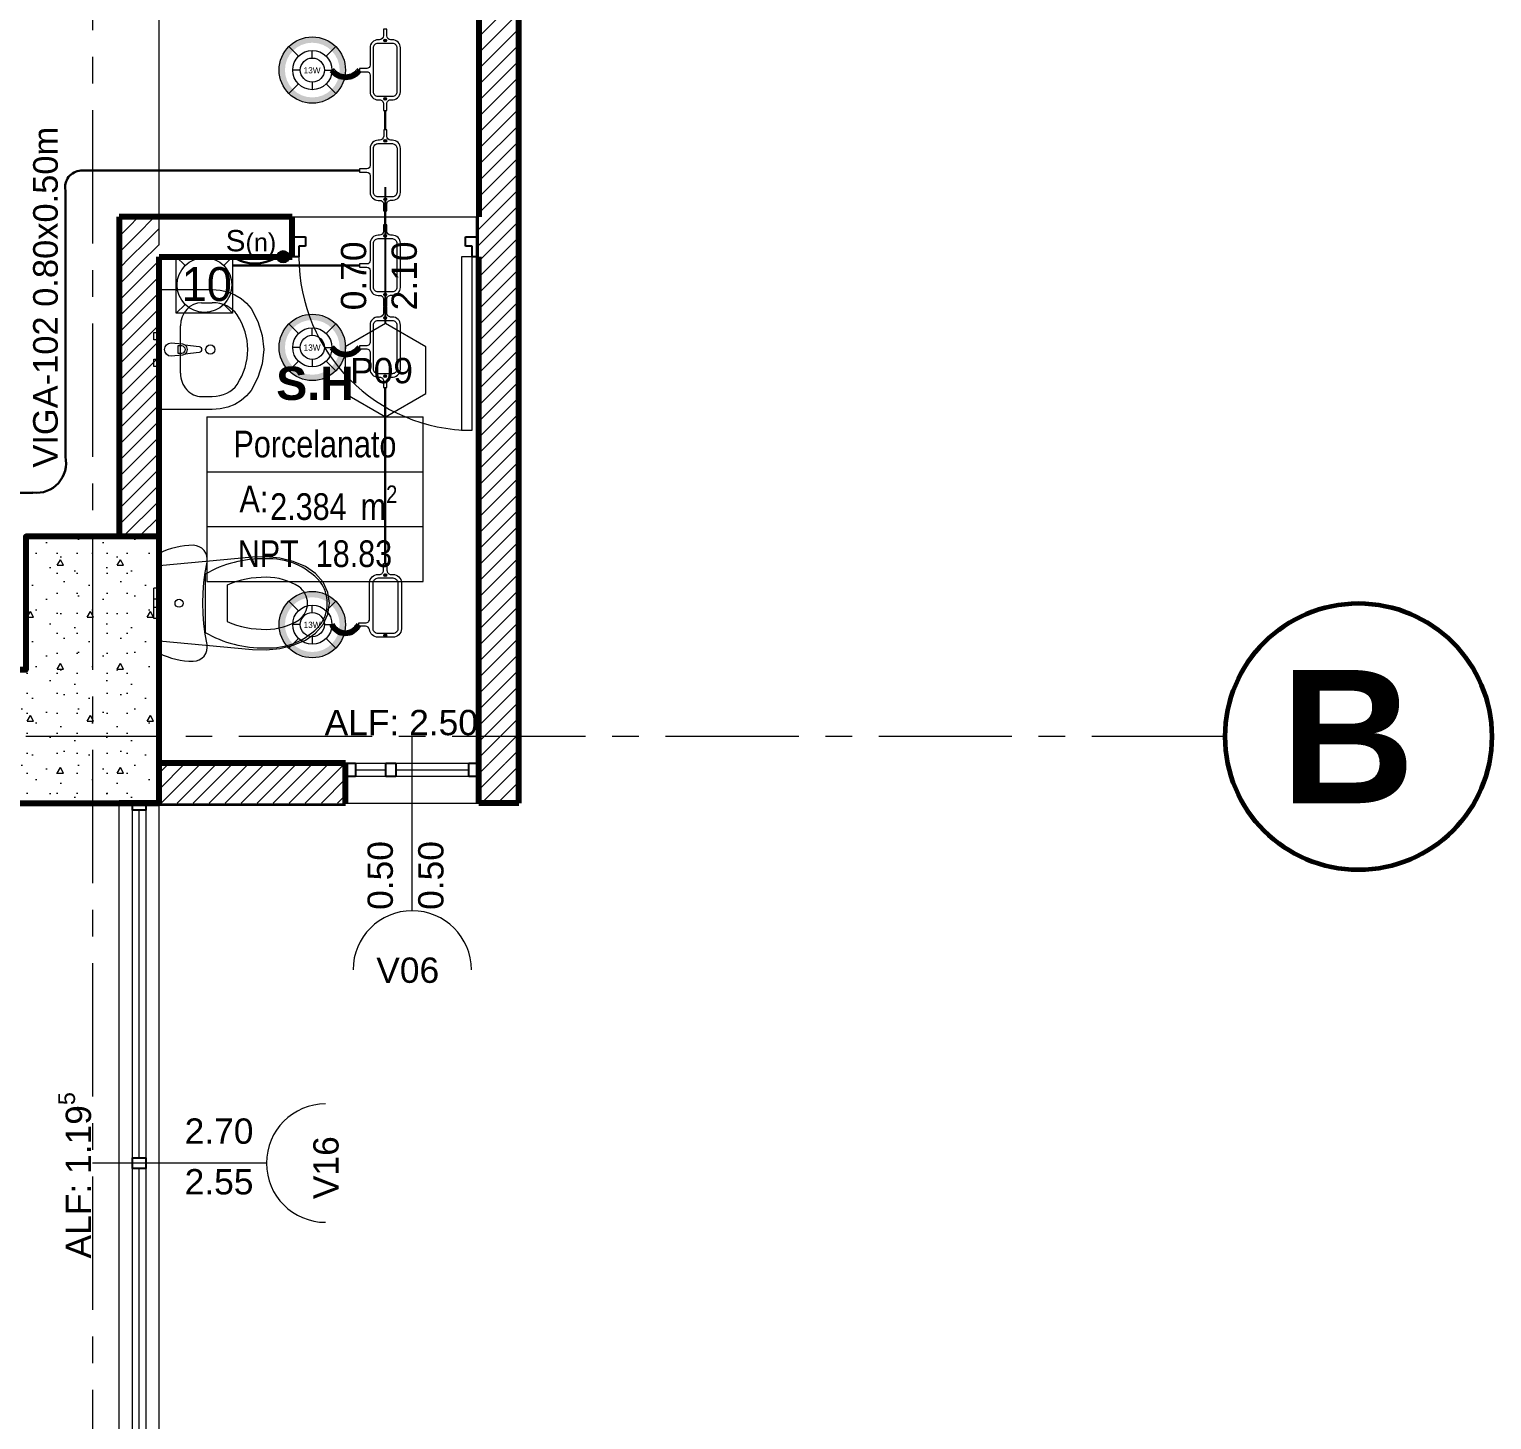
# Model space of a CAD drawing. Header units: inches. Extents: x -38 to 5698, y -33 to 92.
# Drawn here: x 421.08 to 426.57, y 27.39 to 32.6 of the extents above; entities that cross this region are included whole.
import ezdxf
from ezdxf.lldxf.tags import DXFTag

# ---------------------------------------------------------------- set-up
doc = ezdxf.new("R2010")
doc.units = ezdxf.units.IN
doc.header["$MEASUREMENT"] = 0
doc.set_wipeout_variables(frame=1)
for name, pattern in [('CONTINUA', [0]), ('Hidden Line', [0.195611, 0.141111, -0.0545]), ('Punto & Raya', [0.65, 0.5, -0.075, 0, -0.075]), ('Rayas', [0.282222, 0.141111, -0.141111]), ('Wipeout_Contour', [1, 0, -1])]:
    doc.linetypes.add(name, pattern=pattern)
for name, color, linetype, lineweight in [('00 IE CKTO TOMAS', 111, 'Rayas', 18), ('01 IE LUM LED AD DN570C', 1, 'Continuous', 13), ('ALUMBRADO_CONDUIT', 30, 'CONDUIT1', 30), ('ALUMBRADO_PVC', 6, 'PVC1', 30), ('Bancas', 1, 'Continuous', 13), ('Cable Alumbrado', 150, 'Continuous', 30), ('CABLEADO EXT.', 3, 'PVCSUBT', 30), ('Simb_Alumbrado', 140, 'CONTINUA', 30)]:
    doc.layers.add(name, color=color, linetype=linetype, lineweight=lineweight)
for name, color, linetype in [('02 _ ARQ _ ALB _ Ejes Generales', 7, 'Continuous'), ('02 _ ARQ _ ZON _ Espacio.3D', 7, 'Continuous'), ('08 _ STR _ EXT _ 06 Columnas', 7, 'Continuous'), ('08 _ STR _ EXT _ 07 Losa Aligerada', 7, 'Continuous'), ('08 _ STR _ EXT _ 09 Vigas', 7, 'Continuous'), ('Estructura - 04 MURO', 7, 'Continuous'), ('Interior - Sanitarios', 7, 'Continuous'), ('Notas - Etiquetas', 251, 'Continuous')]:
    doc.layers.add(name, color=color, linetype=linetype)
doc.styles.add('Annotative', font='arial.ttf')
doc.styles.add('Estilo_Generado_1', font='swisseb.ttf')
doc.styles.add('Estilo_Generado_4', font='swisse.ttf')
doc.styles.add('Estilo_Generado_8', font='arialbd.ttf')
doc.styles.add('Estilo_Generado_9', font='ARIALN.TTF')
doc.styles.add('{18b73a54-fa43-428c-adcb-c1c7bbdf2c84}', font='Simplex.shx')
tags = doc.linetypes.add('CONDUIT', pattern='A,1.5,-0.210535,["con",{18b73a54-fa43-428c-adcb-c1c7bbdf2c84},S=0.2,R=0,X=0,Y=-0.065594],-0.702384', length=2.412919).pattern_tags.tags
tags[6] = DXFTag(74, 10)
tags = doc.linetypes.add('CONDUIT1', pattern='A,1,-0.19772,["con",{18b73a54-fa43-428c-adcb-c1c7bbdf2c84},S=0.2,R=0,X=0,Y=-0.065594],-0.593642', length=1.791362).pattern_tags.tags
tags[6] = DXFTag(74, 10)
tags = doc.linetypes.add('PVC1', pattern='A,1,-0.19772,["PVC",{18b73a54-fa43-428c-adcb-c1c7bbdf2c84},S=0.13,R=0,X=0,Y=-0.061851],-0.507647', length=1.705367).pattern_tags.tags
tags[6] = DXFTag(74, 10)
tags = doc.linetypes.add('PVCSUBT', pattern='A,0.6,-0.3,0.6,-0.075691,["PVC",Standard,S=0.2,R=0,X=0,Y=-0.093724],-0.621005', length=2.196696).pattern_tags.tags
tags[10] = DXFTag(74, 10)
pattern_1 = [(45, (370.000046, 6e-09), (-0.030052038, 0.030052038), [])]

# ---------------------------------------------------------------- blocks, each defined once
blk = doc.blocks.new('LUM DN570C')
at = {"layer": '01 IE LUM LED AD DN570C'}
h = blk.add_hatch(color=256, dxfattribs=at)
edge = h.paths.add_edge_path()
edge.add_arc((0, 0), 0.1344, 0, 360)
edge = h.paths.add_edge_path(flags=17)
edge.add_arc((0, 0), 0.1108, 0, 360)
for p, q in [((-0.0561, 0.0563), (-0.0949, 0.0952)), ((0.0561, 0.0563), (0.0949, 0.0952)), ((-0.0561, -0.0563), (-0.0949, -0.0952)), ((0.0561, -0.0563), (0.0949, -0.0952))]:
    blk.add_line(p, q, dxfattribs=at)
at = {"layer": '01 IE LUM LED AD DN570C', "ltscale": 0.4}
for p, q in [((0, 0.0487), (0, 0.0795)), ((-0.0487, 0), (-0.0795, 0)), ((0.0487, 0), (0.0795, 0)), ((0, -0.0487), (0, -0.0795))]:
    blk.add_line(p, q, dxfattribs=at)
at = {"layer": '01 IE LUM LED AD DN570C'}
for radius in [0.1344, 0.0795]:
    blk.add_circle((0, 0), radius, dxfattribs=at)
at = {"layer": '01 IE LUM LED AD DN570C', "ltscale": 0.4}
blk.add_circle((0, 0), 0.0487, dxfattribs=at)
at = {"color": 1, "linetype": 'ByBlock', "lineweight": 80, "insert": (-0.0353, 0.0117), "char_height": 0.025, "width": 0.622217, "attachment_point": 1}
blk.add_mtext('13W ', dxfattribs=at)
blk = doc.blocks.new('CAJA OVAL TIPO L')
at = {"layer": 'Simb_Alumbrado', "lineweight": 13}
blk.add_lwpolyline([(-0.0491, -0.079), (-0.0491, -0.0343, -0.380413), (-0.0258, -0.0088), (-0.0258, -0.0088, 0.341426), (-0.0164, 0.0033), (-0.0164, 0.0236), (-0.0063, 0.0236), (-0.0063, 0.0033, 0.414214), (0.0063, -0.0092), (0.1138, -0.0092, -0.414214), (0.1388, -0.0343), (0.1388, -0.0382, 0.414214), (0.1513, -0.0508), (0.1716, -0.0508), (0.1716, -0.0609), (0.1513, -0.0609, 0.414214), (0.1388, -0.0734), (0.1388, -0.079, -0.414214), (0.1138, -0.104), (-0.0241, -0.104, -0.414214), (-0.0491, -0.079, 0.414214)], format="xyb", dxfattribs=at)
blk.add_lwpolyline([(-0.0241, -0.0199), (0.1138, -0.0199, -0.414214), (0.1282, -0.0343), (0.1282, -0.079, -0.414214), (0.1138, -0.0934), (-0.0241, -0.0934, -0.414214), (-0.0384, -0.079), (-0.0384, -0.0343, -0.414214)], format="xyb", close=True, dxfattribs=at)
for points in [[(-0.0483, -0.0558), (-0.0395, -0.0558)], [(-0.0439, -0.0514), (-0.0439, -0.0602)], [(0.1323, -0.0558), (0.1411, -0.0558)], [(0.1367, -0.0514), (0.1367, -0.0602)]]:
    blk.add_lwpolyline(points, dxfattribs=at)
for centre in [(-0.0439, -0.0558), (0.1367, -0.0558)]:
    blk.add_circle(centre, 0.00438, dxfattribs=at)
blk = doc.blocks.new('oval t')
at = {"layer": 'Simb_Alumbrado', "lineweight": 13}
blk.add_lwpolyline([(0.0141, 0.0102, -0.414214), (0.0041, 0.0202), (0.0041, 0.0416), (-0.0056, 0.0416), (-0.0056, 0.0202, -0.414214), (-0.0156, 0.0102), (-0.0659, 0.0102, 0.414214), (-0.0899, -0.0138), (-0.0899, -0.0183, -0.414214), (-0.1019, -0.0303), (-0.1213, -0.0303), (-0.1213, -0.04), (-0.1016, -0.04, -0.451917), (-0.0897, -0.0535, 0.451917), (-0.0659, -0.0805), (0.0659, -0.0805, 0.414214), (0.0899, -0.0566), (0.0899, -0.0512, -0.398753), (0.1019, -0.0401), (0.1213, -0.0401), (0.1213, -0.0304), (0.1019, -0.0304, -0.368669), (0.0899, -0.0176), (0.0899, -0.0138, 0.414214), (0.0659, 0.0102), (0.0141, 0.0102)], format="xyb", dxfattribs=at)
blk.add_lwpolyline([(-0.0659, 0), (0.0659, 0, -0.414214), (0.0797, -0.0138), (0.0797, -0.0566, -0.414214), (0.0659, -0.0703), (-0.0659, -0.0703, -0.414214), (-0.0797, -0.0566), (-0.0797, -0.0138, -0.414214)], format="xyb", close=True, dxfattribs=at)
for points in [[(-0.0911, -0.0352), (-0.0828, -0.0352)], [(-0.0869, -0.031), (-0.0869, -0.0394)], [(0.0837, -0.0352), (0.0921, -0.0352)], [(0.0879, -0.031), (0.0879, -0.0394)]]:
    blk.add_lwpolyline(points, dxfattribs=at)
for centre in [(-0.0869, -0.0352), (0.0879, -0.0352)]:
    blk.add_circle(centre, 0.00419, dxfattribs=at)
blk = doc.blocks.new('ii3t')
at = {"layer": 'Simb_Alumbrado', "lineweight": 5}
h = blk.add_hatch(color=3, dxfattribs=at)
edge = h.paths.add_edge_path()
edge.add_arc((0, 0), 0.0164, 0, 360)
blk.add_circle((0, 0), 0.0164, dxfattribs=at)
blk = doc.blocks.new('100x100x80 adosado')
at = {"layer": 'Simb_Alumbrado', "lineweight": 13}
blk.add_lwpolyline([(-0.0768, 0.0788), (0.0194, 0.0788), (0.0194, -0.0174), (-0.0768, -0.0174)], close=True, dxfattribs=at)
at = {"layer": 'Simb_Alumbrado', "lineweight": 9}
for points in [[(-0.0768, 0.0788), (-0.0618, 0.0638)], [(0.0043, 0.0638), (0.0194, 0.0788)], [(-0.0768, -0.0174), (-0.0618, -0.0023)], [(0.0043, -0.0023), (0.0194, -0.0174)]]:
    blk.add_lwpolyline(points, dxfattribs=at)
blk.add_circle((-0.0287, 0.0307), 0.0467, dxfattribs=at)
at = {"layer": 'Simb_Alumbrado', "lineweight": 9, "insert": (-0.0677, 0.0612), "char_height": 0.05773, "attachment_point": 1}
blk.add_mtext_dynamic_manual_height_columns('10', width=0.119989, gutter_width=12.5, heights=[0], dxfattribs=at)

msp = doc.modelspace()

# ---------------------------------------------------------------- linework, layer by layer
at = {"layer": '02 _ ARQ _ ALB _ Ejes Generales', "color": 251, "linetype": 'Punto & Raya', "lineweight": 13}
msp.add_line((421.32, 45.9), (421.32, 2.05), dxfattribs=at)
at = {"layer": '02 _ ARQ _ ALB _ Ejes Generales', "color": 7, "linetype": 'Continuous', "lineweight": 60}
msp.add_circle((426.07, 29.95), 0.5, dxfattribs=at)
at = {"layer": '02 _ ARQ _ ZON _ Espacio.3D', "color": 252, "linetype": 'Continuous', "lineweight": 13}
for p, q in [((421.749, 31.1493), (421.749, 30.5317)), ((421.749, 31.1493), (422.561, 31.1493)), ((422.561, 30.5317), (422.561, 31.1493)), ((421.749, 30.9434), (422.561, 30.9434)), ((422.561, 30.7375), (421.749, 30.7375)), ((421.749, 30.5317), (422.561, 30.5317))]:
    msp.add_line(p, q, dxfattribs=at)
at = {"layer": '02 _ ARQ _ ZON _ Espacio.3D', "color": 254, "linetype": 'Continuous', "lineweight": 0, "flags": 128}
for points in [[(421.07, 30.7), (421.42, 30.7), (421.42, 31.9), (422.7701, 31.8991), (422.7701, 32.7991), (421.42, 32.7991), (421.42, 39), (421.07, 39)], [(421.42, 27), (421.42, 29.7), (393.07, 29.7)]]:
    msp.add_lwpolyline(points, dxfattribs=at)
at = {"layer": '02 _ ARQ _ ZON _ Espacio.3D', "color": 9, "linetype": 'Continuous', "lineweight": 5, "flags": 128}
msp.add_lwpolyline([(421.57, 29.85), (422.7701, 29.85), (422.7701, 31.899), (422.0701, 31.899), (422.0701, 31.749), (421.57, 31.749)], close=True, dxfattribs=at)
at = {"layer": '02 _ ARQ _ ZON _ Espacio.3D', "color": 254, "linetype": 'Continuous', "lineweight": 0, "flags": 128}
msp.add_lwpolyline([(421.42, 29.7), (416.72, 29.7), (416.72, 26.9), (421.07, 26.9), (421.07, 27), (421.42, 27)], close=True, dxfattribs=at)
at = {"layer": '08 _ STR _ EXT _ 07 Losa Aligerada', "color": 254, "linetype": 'Continuous', "lineweight": 18, "flags": 128}
for points in [[(421.57, 26.75), (421.57, 39.9), (405.9259, 39.9), (405.9259, 40.9), (401.2188, 40.9), (401.2188, 39.9), (396.1353, 39.9)], [(421.57, 29.7), (422.92, 29.7), (422.92, 35.2005), (421.57, 35.2005)]]:
    msp.add_lwpolyline(points, dxfattribs=at)
at = {"layer": 'ALUMBRADO_CONDUIT', "color": 30, "lineweight": 30, "ltscale": 0.4, "true_color": 0xf26722}
for p, q in [((422.4189, 32.2264), (422.4189, 32.2991)), ((421.2767, 32.0733), (422.3225, 32.0733)), ((421.2188, 30.9997), (421.2188, 31.9989)), ((422.4187, 31.87), (422.4188, 31.9222)), ((421.8463, 31.717), (422.3224, 31.7169)), ((422.4186, 31.259), (422.4186, 30.5995)), ((420.2858, 30.865), (421.0968, 30.865))]:
    msp.add_line(p, q, dxfattribs=at)
at = {"layer": 'ALUMBRADO_CONDUIT'}
for centre, radius, start, end in [((421.2804, 32.0107), 0.0627, 93.3823, 190.8896), ((421.1098, 30.9758), 0.1115, 263.3115, 12.4057)]:
    msp.add_arc(centre, radius, start, end, dxfattribs=at)
at = {"layer": 'CABLEADO EXT.', "color": 3, "lineweight": 80}
for centre, radius, start, end in [((422.2705, 32.4879), 0.0641, 216.0183, 323.9817), ((422.2705, 31.4478), 0.0641, 216.0183, 323.9817), ((422.2689, 30.3939), 0.0556, 205.4571, 334.5429)]:
    msp.add_arc(centre, radius, start, end, dxfattribs=at)
at = {"layer": 'Estructura - 04 MURO', "color": 152, "linetype": 'Continuous', "lineweight": 25}
msp.add_line((422.42, 31.4991), (422.42, 32.0116), dxfattribs=at)
at = {"layer": 'Estructura - 04 MURO', "color": 7, "linetype": 'Continuous', "lineweight": 80}
for p, q in [((422.77, 31.7491), (422.77, 31.8991)), ((422.27, 29.7), (421.42, 29.7))]:
    msp.add_line(p, q, dxfattribs=at)
at = {"layer": 'Estructura - 04 MURO', "color": 165, "linetype": 'Continuous', "lineweight": 25}
for p, q in [((422.12, 31.8241), (422.12, 31.7891)), ((422.72, 31.7891), (422.72, 31.8241)), ((422.72, 31.8241), (422.77, 31.8241)), ((422.77, 31.8241), (422.77, 31.7491)), ((422.745, 31.7891), (422.72, 31.7891)), ((422.745, 31.7491), (422.745, 31.7891)), ((422.77, 31.7491), (422.745, 31.7491)), ((422.3075, 29.85), (422.3075, 29.8)), ((422.4213, 29.8), (422.4213, 29.85)), ((422.4213, 29.85), (422.4588, 29.85)), ((422.4588, 29.85), (422.4588, 29.8)), ((422.7325, 29.8), (422.7325, 29.85)), ((422.4588, 29.8), (422.4213, 29.8)), ((421.47, 29.674), (421.47, 29.7)), ((421.52, 29.7), (421.52, 29.674)), ((421.52, 29.674), (421.47, 29.674)), ((421.47, 28.33), (421.47, 28.37)), ((421.47, 28.37), (421.52, 28.37)), ((421.52, 28.37), (421.52, 28.33)), ((421.52, 28.33), (421.47, 28.33))]:
    msp.add_line(p, q, dxfattribs=at)
at = {"layer": 'Estructura - 04 MURO', "color": 165, "linetype": 'Continuous', "lineweight": 15}
for p, q in [((422.745, 31.7491), (422.705, 31.7491)), ((422.705, 31.7491), (422.705, 31.0991)), ((422.745, 31.0991), (422.745, 31.7491)), ((422.705, 31.0991), (422.745, 31.0991)), ((422.52, 29.2969), (422.52, 29.95)), ((422.3075, 29.825), (422.4213, 29.825)), ((422.4213, 29.8), (422.3075, 29.8)), ((422.4588, 29.825), (422.7325, 29.825)), ((422.7325, 29.8), (422.4588, 29.8)), ((421.42, 27), (421.42, 29.7)), ((421.57, 27), (421.57, 29.7)), ((421.47, 28.37), (421.47, 29.674)), ((421.495, 28.37), (421.495, 29.674)), ((421.52, 29.674), (421.52, 28.37)), ((421.9731, 28.35), (421.32, 28.35)), ((421.47, 27.026), (421.47, 28.33)), ((421.495, 27.026), (421.495, 28.33)), ((421.52, 28.33), (421.52, 27.026))]:
    msp.add_line(p, q, dxfattribs=at)
at = {"layer": 'Estructura - 04 MURO', "color": 251, "linetype": 'Continuous', "lineweight": 13, "flags": 128}
msp.add_lwpolyline([(422.42, 31.1491), (422.5716, 31.2366), (422.5716, 31.4116), (422.42, 31.4991), (422.2685, 31.4116), (422.2685, 31.2366)], close=True, dxfattribs=at)
for points in [[(422.742, 29.075, 1), (422.2981, 29.075)], [(422.195, 28.5719, 1), (422.195, 28.1281)]]:
    msp.add_lwpolyline(points, format="xyb", dxfattribs=at)
at = {"layer": 'Interior - Sanitarios', "color": 205, "linetype": 'Continuous', "lineweight": 13}
for p, q in [((421.7299, 31.5777), (421.7699, 31.5777)), ((421.6506, 31.3128), (421.6506, 31.4908)), ((421.6553, 31.4154), (421.6405, 31.4154)), ((421.6405, 31.4154), (421.6405, 31.3882)), ((421.6405, 31.3882), (421.6553, 31.3882)), ((421.7299, 31.2259), (421.7699, 31.2259)), ((421.7431, 30.5589), (421.7431, 30.45)), ((421.8256, 30.5188), (421.8256, 30.45)), ((421.7431, 30.45), (421.7431, 30.3411)), ((421.8256, 30.45), (421.8256, 30.3812))]:
    msp.add_line(p, q, dxfattribs=at)
msp.add_circle((421.7624, 31.4018), 0.0175, dxfattribs=at)
at = {"layer": 'Interior - Sanitarios', "color": 175, "linetype": 'Continuous', "lineweight": 13}
for centre, radius, start, end in [((421.6553, 31.4018), 0.0136, 270, 90), ((421.6556, 31.4018), 0.0211, 302.771, 57.229)]:
    msp.add_arc(centre, radius, start, end, dxfattribs=at)
at = {"layer": 'Interior - Sanitarios', "color": 205, "linetype": 'Continuous', "lineweight": 13}
for centre, major_axis, ratio, start_param, end_param in [((421.7299, 31.4907), (0, 0.087), 0.9125, 0, 1.570796), ((421.7699, 31.4908), (0.1057, 0), 0.821452, 0.496975, 1.570796), ((421.57, 31.4018), (0.3331, 0), 0.821452, 5.78621, 6.78016), ((421.7299, 31.3129), (0, 0.087), 0.9125, 1.570796, 3.141593), ((421.7699, 31.3127), (0.1057, 0), 0.821452, 4.712389, 5.78621), ((421.958, 30.1919), (0.4255, 0), 0.999377, 1.547178, 2.100199), ((421.9823, 30.3605), (0.2571, 0), 0.999377, 0.725935, 1.626524), ((421.9677, 30.1855), (0.3624, 0), 0.999377, 1.557891, 1.973619), ((421.9716, 30.3151), (0.2328, 0), 0.999377, 1.009878, 1.567543), ((422.0488, 30.4492), (0.0783, 0), 0.999377, 0.010391, 0.933696), ((422.0628, 30.4492), (0.1386, 0), 0.999377, 0.005861, 0.632505), ((422.0488, 30.4508), (0.0783, 0), 0.999377, 5.34949, 6.272794), ((422.0628, 30.4508), (0.1386, 0), 0.999377, 5.650681, 6.277325), ((421.9677, 30.7145), (0.3624, 0), 0.999377, 4.309564, 4.725291), ((421.9823, 30.5395), (0.2571, 0), 0.999377, 4.656658, 5.557246), ((421.9716, 30.5849), (0.2328, 0), 0.999377, 4.715638, 5.273303), ((421.958, 30.7081), (0.4255, 0), 0.999377, 4.182984, 4.736005)]:
    msp.add_ellipse(centre, major_axis=major_axis, ratio=ratio, start_param=start_param, end_param=end_param, dxfattribs=at)
msp.add_ellipse((421.645, 30.45), major_axis=(0, 0.015), ratio=0.999724, dxfattribs=at)

# ---------------------------------------------------------------- block references
at = {"layer": '01 IE LUM LED AD DN570C', "color": 1, "lineweight": 5, "xscale": 0.9263905751172247, "yscale": 0.9263905751172247, "zscale": 0.9263905751172247}
for p in [(422.1451, 32.4502), (422.1451, 31.4101), (422.1451, 30.37)]:
    msp.add_blockref('LUM DN570C', p, dxfattribs=at)
at = {"layer": 'ALUMBRADO_CONDUIT', "linetype": 'CONDUIT', "lineweight": 30, "xscale": 1.253906979044094, "yscale": 1.253906979044094, "zscale": 1.253906979044094, "rotation": 90}
msp.add_blockref('CAJA OVAL TIPO L', (422.3487, 30.3843), dxfattribs=at)
at = {"layer": 'Bancas', "color": 252, "true_color": 0x939598, "xscale": 1.253906979044094, "yscale": 1.253906979044094, "zscale": 1.253906979044094, "rotation": 90}
for p in [(422.3745, 32.4512), (422.3747, 32.0743), (422.3746, 31.7179), (422.3745, 31.4111)]:
    msp.add_blockref('oval t', p, dxfattribs=at)

# ---------------------------------------------------------------- texts
at = {"layer": '02 _ ARQ _ ALB _ Ejes Generales', "color": 7, "lineweight": 30, "insert": (425.7775, 30.2), "char_height": 0.5, "attachment_point": 1, "style": 'Estilo_Generado_1'}
msp.add_mtext('\\A1;{\\pql;\\pt0;\\fSwis721 Ex BT|b1|i0|c0|p34;B}', dxfattribs=at)
at = {"layer": '02 _ ARQ _ ZON _ Espacio.3D', "color": 252, "lineweight": 25, "attachment_point": 2}
for s, insert, char_height, style in [('\\A1;{\\pqc;\\pt0;\\fArial|b1|i0|c0|p34;S.H}', (422.155, 31.3377), 0.125, 'Estilo_Generado_8'), ('\\A1;{\\pqc;\\pt0;\\fArial Narrow|b0|i0|c0|p34;Porcelanato}', (422.155, 31.0974), 0.1, 'Estilo_Generado_9'), ('\\A1;{\\pqc;\\pt0;\\fArial Narrow|b0|i0|c0|p34;A: }', (421.9259, 30.8916), 0.1, 'Estilo_Generado_9'), ('\\A1;{\\pqc;\\pt0,0.3;\\fArial Narrow|b0|i0|c0|p34;2.384\\fArial Narrow|b0|i0|c0|p34;\\A1{\\H.66x;\\S^  ;}\\fArial Narrow|b0|i0|c0|p34; m\\fArial Narrow|b0|i0|c0|p34;\\A1{\\H.66x;\\S2^  ;}}', (422.2256, 30.892), 0.1, 'Estilo_Generado_9'), ('\\A1;{\\pqc;\\pt0;\\fArial Narrow|b0|i0|c0|p34;NPT  18.83}', (422.155, 30.6861), 0.1, 'Estilo_Generado_9')]:
    msp.add_mtext(s, dxfattribs=dict(at, insert=insert, char_height=char_height, style=style))
at = {"layer": 'Estructura - 04 MURO', "color": 251, "lineweight": 25, "char_height": 0.095, "attachment_point": 7, "style": 'Estilo_Generado_4'}
for s, insert, rotation in [('\\A1;{\\pql;\\pt0;\\fSwis721 Ex BT|b0|i0|c0|p34;0.70\\fSwis721 Ex BT|b0|i0|c0|p34;\\A1{\\H.66x;\\S^  ;}\\fSwis721 Ex BT|b0|i0|c0|p34;\\fSwis721 Ex BT|b0|i0|c0|p34;}', (422.375, 31.5491), 90), ('\\A1;{\\pql;\\pt0;\\fSwis721 Ex BT|b0|i0|c0|p34;2.10\\fSwis721 Ex BT|b0|i0|c0|p34;\\A1{\\H.66x;\\S^  ;}\\fSwis721 Ex BT|b0|i0|c0|p34;\\fSwis721 Ex BT|b0|i0|c0|p34;}', (422.565, 31.5491), 90), ('\\A1;{\\pql;\\pt0;\\fSwis721 Ex BT|b0|i0|c0|p34;P09\\fSwis721 Ex BT|b0|i0|c0|p34;\\fSwis721 Ex BT|b0|i0|c0|p34;\\fSwis721 Ex BT|b0|i0|c0|p34;}', (422.2867, 31.274), 360), ('\\A1;{\\pql;\\pt0;\\fSwis721 Ex BT|b0|i0|c0|p34;0.50\\fSwis721 Ex BT|b0|i0|c0|p34;\\A1{\\H.66x;\\S^  ;}\\fSwis721 Ex BT|b0|i0|c0|p34;\\fSwis721 Ex BT|b0|i0|c0|p34;}', (422.475, 29.3), 90), ('\\A1;{\\pql;\\pt0;\\fSwis721 Ex BT|b0|i0|c0|p34;0.50\\fSwis721 Ex BT|b0|i0|c0|p34;\\A1{\\H.66x;\\S^  ;}\\fSwis721 Ex BT|b0|i0|c0|p34;\\fSwis721 Ex BT|b0|i0|c0|p34;}', (422.665, 29.3), 90), ('\\A1;{\\pql;\\pt0;\\fSwis721 Ex BT|b0|i0|c0|p34;ALF: 1.19\\fSwis721 Ex BT|b0|i0|c0|p34;\\A1{\\H.66x;\\S5^  ;}\\fSwis721 Ex BT|b0|i0|c0|p34;\\fSwis721 Ex BT|b0|i0|c0|p34;}', (421.3426, 27.9923), 90), ('\\A1;{\\pql;\\pt0;\\fSwis721 Ex BT|b0|i0|c0|p34;V16\\fSwis721 Ex BT|b0|i0|c0|p34;\\fSwis721 Ex BT|b0|i0|c0|p34;\\fSwis721 Ex BT|b0|i0|c0|p34;}', (422.245, 28.2149), 90)]:
    msp.add_mtext(s, dxfattribs=dict(at, insert=insert, rotation=rotation))
for s, insert in [('\\A1;{\\pql;\\pt0;\\fSwis721 Ex BT|b0|i0|c0|p34;V06\\fSwis721 Ex BT|b0|i0|c0|p34;\\fSwis721 Ex BT|b0|i0|c0|p34;\\fSwis721 Ex BT|b0|i0|c0|p34;}', (422.385, 29.025)), ('\\A1;{\\pql;\\pt0;\\fSwis721 Ex BT|b0|i0|c0|p34;2.70\\fSwis721 Ex BT|b0|i0|c0|p34;\\A1{\\H.66x;\\S^  ;}\\fSwis721 Ex BT|b0|i0|c0|p34;\\fSwis721 Ex BT|b0|i0|c0|p34;}', (421.666, 28.395)), ('\\A1;{\\pql;\\pt0;\\fSwis721 Ex BT|b0|i0|c0|p34;2.55\\fSwis721 Ex BT|b0|i0|c0|p34;\\A1{\\H.66x;\\S^  ;}\\fSwis721 Ex BT|b0|i0|c0|p34;\\fSwis721 Ex BT|b0|i0|c0|p34;}', (421.666, 28.205))]:
    msp.add_mtext(s, dxfattribs=dict(at, insert=insert))
at = {"layer": 'Notas - Etiquetas', "color": 8, "linetype": 'Continuous', "lineweight": 13, "insert": (421.0976, 30.9589), "char_height": 0.0925, "attachment_point": 1, "rotation": 90, "style": 'Estilo_Generado_4'}
msp.add_mtext('\\A1;{\\pql;\\fSwis721 Ex BT|b0|i0|c0|p34;VIGA-102\\fSwis721 Ex BT|b0|i0|c0|p34; \\fSwis721 Ex BT|b0|i0|c0|p34;0.80\\fSwis721 Ex BT|b0|i0|c0|p34;x\\fSwis721 Ex BT|b0|i0|c0|p34;0.50\\fSwis721 Ex BT|b0|i0|c0|p34;m}', dxfattribs=at)

# ---------------------------------------------------------------- next in the draw order: wipeouts: each hides what was drawn before it
at = {"color": 254, "linetype": 'Wipeout_Contour', "lineweight": 0, "ltscale": 9804.077543}
msp.add_wipeout([(421.57, 31.7491), (421.42, 31.8991), (421.42, 31.7491)], dxfattribs=at).dxf.layer = 'Estructura - 04 MURO'
at = {"color": 254, "linetype": 'Wipeout_Contour', "lineweight": 0, "ltscale": 9808.069903}
msp.add_wipeout([(422.77, 29.85), (422.77, 29.7), (422.92, 29.7)], dxfattribs=at).dxf.layer = 'Estructura - 04 MURO'

# ---------------------------------------------------------------- next in the draw order: hatches: boundary and pattern name
at = {"layer": 'Estructura - 04 MURO', "linetype": 'Continuous', "lineweight": 5}
h = msp.add_hatch(dxfattribs=at)
h.set_pattern_fill('LADRILLO_COMÚN_0002', color=252, style=0, pattern_type=2)
h.set_pattern_definition(pattern_1)
h.paths.add_polyline_path([(421.57, 31.7491), (421.42, 31.8991), (421.42, 31.7491)])
h = msp.add_hatch(dxfattribs=at)
h.set_pattern_fill('LADRILLO_COMÚN_0002', color=252, style=0, pattern_type=2)
h.set_pattern_definition(pattern_1)
h.paths.add_polyline_path([(422.77, 29.85), (422.77, 29.7), (422.92, 29.7)])

# ---------------------------------------------------------------- next in the draw order: wipeouts: each hides what was drawn before it
at = {"color": 254, "linetype": 'Wipeout_Contour', "lineweight": 0, "ltscale": 9803.238815}
msp.add_wipeout([(421.42, 31.8991), (421.57, 31.7491), (421.57, 31.8991)], dxfattribs=at).dxf.layer = 'Estructura - 04 MURO'
at = {"color": 254, "linetype": 'Wipeout_Contour', "lineweight": 0, "ltscale": 9807.230412}
msp.add_wipeout([(422.77, 29.85), (422.92, 29.7), (422.92, 29.85)], dxfattribs=at).dxf.layer = 'Estructura - 04 MURO'

# ---------------------------------------------------------------- next in the draw order: hatches: boundary and pattern name
at = {"layer": 'Estructura - 04 MURO', "linetype": 'Continuous', "lineweight": 5}
h = msp.add_hatch(dxfattribs=at)
h.set_pattern_fill('LADRILLO_COMÚN_0002', color=252, style=0, pattern_type=2)
h.set_pattern_definition(pattern_1)
h.paths.add_polyline_path([(421.42, 31.8991), (421.57, 31.7491), (421.57, 31.8991)])
h = msp.add_hatch(dxfattribs=at)
h.set_pattern_fill('LADRILLO_COMÚN_0002', color=252, style=0, pattern_type=2)
h.set_pattern_definition(pattern_1)
h.paths.add_polyline_path([(422.77, 29.85), (422.92, 29.7), (422.92, 29.85)])

# ---------------------------------------------------------------- next in the draw order: linework, layer by layer
at = {"layer": 'Estructura - 04 MURO', "color": 165, "linetype": 'Continuous', "lineweight": 25}
msp.add_line((422.77, 29.8), (422.7325, 29.8), dxfattribs=at)
at = {"layer": 'Estructura - 04 MURO', "color": 7, "linetype": 'Continuous', "lineweight": 80, "flags": 128}
msp.add_lwpolyline([(422.92, 29.7), (422.77, 29.7)], dxfattribs=at)

# ---------------------------------------------------------------- next in the draw order: wipeouts: each hides what was drawn before it
at = {"color": 254, "linetype": 'Wipeout_Contour', "lineweight": 0, "ltscale": 13072.844242}
msp.add_wipeout([(421.57, 31.8991), (421.57, 31.7491), (422.07, 31.7491), (422.07, 31.8991)], dxfattribs=at).dxf.layer = 'Estructura - 04 MURO'

# ---------------------------------------------------------------- next in the draw order: linework, layer by layer
at = {"layer": 'ALUMBRADO_PVC', "linetype": 'PVC1', "ltscale": 0.4}
msp.add_arc((421.9302, 31.8775), 0.1527, 236.6503, 302.6888, dxfattribs=at)
at = {"layer": 'Estructura - 04 MURO', "color": 7, "linetype": 'Continuous', "lineweight": 80}
msp.add_line((422.07, 31.7491), (422.07, 31.8991), dxfattribs=at)
at = {"layer": 'Estructura - 04 MURO', "color": 165, "linetype": 'Continuous', "lineweight": 25}
for p, q in [((422.07, 31.7491), (422.07, 31.8241)), ((422.07, 31.8241), (422.12, 31.8241)), ((422.12, 31.7891), (422.095, 31.7891)), ((422.095, 31.7891), (422.095, 31.7491)), ((422.095, 31.7491), (422.07, 31.7491))]:
    msp.add_line(p, q, dxfattribs=at)
at = {"layer": 'Estructura - 04 MURO', "color": 7, "linetype": 'Continuous', "lineweight": 80, "flags": 128}
for points in [[(422.07, 31.8991), (421.42, 31.8991)], [(421.57, 31.7491), (422.07, 31.7491)]]:
    msp.add_lwpolyline(points, dxfattribs=at)
at = {"layer": 'Estructura - 04 MURO', "color": 175, "linetype": 'Continuous', "lineweight": 15}
msp.add_arc((422.745, 31.7491), 0.65, 180, 270, dxfattribs=at)

# ---------------------------------------------------------------- next in the draw order: block references
at = {"layer": 'ALUMBRADO_CONDUIT', "linetype": 'PVC1', "lineweight": 35, "xscale": 2.199856799627834, "yscale": 2.199856799627834, "zscale": 2.199856799627834}
msp.add_blockref('100x100x80 adosado', (421.8036, 31.5765), dxfattribs=at)
at = {"layer": 'Cable Alumbrado', "lineweight": 0, "xscale": 1.404578189384958, "yscale": 1.404578189384958, "zscale": 1.404578189384958}
msp.add_blockref('ii3t', (422.0357, 31.75), dxfattribs=at)

# ---------------------------------------------------------------- next in the draw order: texts
at = {"layer": '00 IE CKTO TOMAS', "insert": (421.82, 31.75), "char_height": 0.08, "width": 0.768045, "attachment_point": 7, "style": 'Annotative'}
msp.add_mtext('S{\\H0.84375x;(n)}', dxfattribs=at)

# ---------------------------------------------------------------- next in the draw order: wipeouts: each hides what was drawn before it
at = {"color": 254, "linetype": 'Wipeout_Contour', "lineweight": 0, "ltscale": 13076.972848}
msp.add_wipeout([(422.77, 35.0505), (422.77, 29.85), (422.92, 29.85), (422.92, 35.0505)], dxfattribs=at).dxf.layer = 'Estructura - 04 MURO'
at = {"color": 254, "linetype": 'Wipeout_Contour', "lineweight": 0, "ltscale": 19606.405745}
msp.add_wipeout([(421.42, 31.7491), (421.42, 30.7), (421.57, 30.7), (421.57, 29.85), (421.57, 29.85), (421.57, 31.7491)], dxfattribs=at).dxf.layer = 'Estructura - 04 MURO'

# ---------------------------------------------------------------- next in the draw order: hatches: boundary and pattern name
at = {"layer": 'Estructura - 04 MURO', "linetype": 'Continuous', "lineweight": 5}
h = msp.add_hatch(dxfattribs=at)
h.set_pattern_fill('LADRILLO_COMÚN_0002', color=252, style=0, pattern_type=2)
h.set_pattern_definition(pattern_1)
h.paths.add_polyline_path([(422.77, 35.0505), (422.77, 29.85), (422.92, 29.85), (422.92, 35.0505)])
h = msp.add_hatch(dxfattribs=at)
h.set_pattern_fill('LADRILLO_COMÚN_0002', color=252, style=0, pattern_type=2)
h.set_pattern_definition(pattern_1)
h.paths.add_polyline_path([(421.42, 31.7491), (421.42, 30.7), (421.57, 30.7), (421.57, 29.85), (421.57, 29.85), (421.57, 31.7491)])

# ---------------------------------------------------------------- next in the draw order: linework, layer by layer
at = {"layer": '02 _ ARQ _ ALB _ Ejes Generales', "color": 251, "linetype": 'Punto & Raya', "lineweight": 13}
msp.add_line((425.57, 29.95), (374.8454, 29.95), dxfattribs=at)
at = {"layer": 'Estructura - 04 MURO', "color": 7, "linetype": 'Continuous', "lineweight": 80}
for p, q in [((421.42, 31.8991), (421.42, 30.7)), ((422.77, 29.7), (422.77, 31.7491))]:
    msp.add_line(p, q, dxfattribs=at)
at = {"layer": 'Estructura - 04 MURO', "color": 165, "linetype": 'Continuous', "lineweight": 25}
msp.add_line((422.7325, 29.85), (422.77, 29.85), dxfattribs=at)
at = {"layer": 'Estructura - 04 MURO', "color": 7, "linetype": 'Continuous', "lineweight": 80, "flags": 128}
for points in [[(422.92, 29.7), (422.92, 35.2005)], [(422.77, 32.7991), (422.77, 31.8991)], [(421.57, 29.85), (421.57, 31.7491)], [(421.57, 29.85), (421.57, 29.85)]]:
    msp.add_lwpolyline(points, dxfattribs=at)
at = {"layer": 'Interior - Sanitarios', "color": 205, "linetype": 'Continuous', "lineweight": 13}
for p, q in [((421.55, 30.393), (421.55, 30.507)), ((421.57, 30.507), (421.55, 30.507)), ((421.57, 30.466), (421.55, 30.466)), ((421.57, 30.434), (421.55, 30.434)), ((421.57, 30.393), (421.55, 30.393))]:
    msp.add_line(p, q, dxfattribs=at)
at = {"layer": 'Interior - Sanitarios', "color": 205, "linetype": 'Continuous', "lineweight": 13, "flags": 128}
for points in [[(421.57, 31.6266), (421.7699, 31.6266), (421.7993, 31.6244), (421.8278, 31.6179), (421.8544, 31.6074), (421.8783, 31.5932), (421.8988, 31.5757), (421.9151, 31.5555), (421.9413, 31.5067), (421.9572, 31.455), (421.9626, 31.4018), (421.9572, 31.3486), (421.9413, 31.2969), (421.9151, 31.2481), (421.8988, 31.2279), (421.8783, 31.2104), (421.8544, 31.1961), (421.8278, 31.1856), (421.7993, 31.1792), (421.7699, 31.177), (421.57, 31.177)], [(421.57, 30.2632), (421.5851, 30.2561), (421.6006, 30.2499), (421.6164, 30.2446), (421.6325, 30.2403), (421.6488, 30.2369), (421.6652, 30.2345), (421.6818, 30.233), (421.6985, 30.2325), (421.71, 30.2338), (421.721, 30.2376), (421.7309, 30.2437), (421.7392, 30.2518), (421.7455, 30.2615), (421.7495, 30.2724), (421.751, 30.2839), (421.75, 30.2955), (421.7432, 30.3338), (421.7383, 30.3724), (421.7354, 30.4111), (421.7344, 30.45), (421.7354, 30.4889), (421.7383, 30.5276), (421.7432, 30.5662), (421.75, 30.6045), (421.751, 30.6161), (421.7495, 30.6276), (421.7455, 30.6385), (421.7392, 30.6482), (421.7309, 30.6563), (421.721, 30.6624), (421.71, 30.6662), (421.6985, 30.6675), (421.6818, 30.667), (421.6652, 30.6655), (421.6488, 30.6631), (421.6325, 30.6597), (421.6164, 30.6554), (421.6006, 30.6501), (421.5851, 30.6439), (421.57, 30.6368)]]:
    msp.add_lwpolyline(points, close=True, dxfattribs=at)
for points in [[(421.57, 31.4383), (421.55, 31.4383), (421.55, 31.4653), (421.57, 31.4653)], [(421.57, 31.3383), (421.55, 31.3383), (421.55, 31.3653), (421.57, 31.3653)], [(421.57, 30.309), (421.9204, 30.2767), (421.9721, 30.2751), (422.0234, 30.2806), (422.0732, 30.293), (422.1201, 30.312), (422.1573, 30.3376), (422.1858, 30.3706), (422.2038, 30.409), (422.21, 30.45), (422.2038, 30.491), (422.1858, 30.5294), (422.1573, 30.5624), (422.1201, 30.588), (422.0732, 30.607), (422.0234, 30.6194), (421.9721, 30.6249), (421.9204, 30.6233), (421.57, 30.591)]]:
    msp.add_lwpolyline(points, dxfattribs=at)
msp.add_lwpolyline([(421.6156, 31.4268), (421.6575, 31.4228, -0.12102), (421.667, 31.4195), (421.72, 31.4129, -0.882566), (421.72, 31.3907), (421.667, 31.3841, -0.12102), (421.6575, 31.3808), (421.6156, 31.3768, -1)], format="xyb", close=True, dxfattribs=at)

# ---------------------------------------------------------------- next in the draw order: texts
at = {"layer": 'Estructura - 04 MURO', "color": 251, "lineweight": 25, "insert": (422.1913, 29.9275), "char_height": 0.095, "attachment_point": 7, "style": 'Estilo_Generado_4'}
msp.add_mtext('\\A1;{\\pql;\\pt0;\\fSwis721 Ex BT|b0|i0|c0|p34;ALF: 2.50\\fSwis721 Ex BT|b0|i0|c0|p34;\\A1{\\H.66x;\\S^  ;}\\fSwis721 Ex BT|b0|i0|c0|p34;\\fSwis721 Ex BT|b0|i0|c0|p34;}', dxfattribs=at)

# ---------------------------------------------------------------- next in the draw order: wipeouts: each hides what was drawn before it
at = {"color": 254, "linetype": 'Wipeout_Contour', "lineweight": 0, "ltscale": 13073.167014}
msp.add_wipeout([(421.57, 29.7), (422.27, 29.7), (422.27, 29.85), (421.57, 29.85)], dxfattribs=at).dxf.layer = 'Estructura - 04 MURO'

# ---------------------------------------------------------------- next in the draw order: hatches: boundary and pattern name
at = {"layer": '08 _ STR _ EXT _ 06 Columnas', "linetype": 'Continuous', "lineweight": 9}
h = msp.add_hatch(dxfattribs=at)
h.set_pattern_fill('HORMIGÓN_EN_MASA_0002', style=0, pattern_type=2)
h.set_pattern_definition([(0, (370.00005, 6e-09), (0, 0.3897114), [0.024375, -0.200625]), (0, (370.11255, 0.19486), (0, 0.3897114), [0.024375, -0.200625]), (60, (370.00005, 6e-09), (-0.3375, 0.1948557), [0.024375, -0.200625]), (60, (370.22505, 6e-09), (-0.3375, 0.1948557), [0.024375, -0.200625]), (120, (370.02442, 6e-09), (0.3375, 0.1948557), [0.024375, -0.200625]), (120, (370.24942, 6e-09), (0.3375, 0.1948557), [0.024375, -0.200625]), (0, (370.00005, 0.0375), (0, 0.075), [0, -0.075, 0, -0.1125]), (45, (370.03755, 0.0375), (-0.05303301, 0.05303301), [0, -0.05625, 0, -0.09375])])
h.paths.add_polyline_path([(420.57, 29.7), (421.57, 29.7), (421.57, 30.7), (421.07, 30.7), (421.07, 30.2), (420.57, 30.2)])
at = {"layer": 'Estructura - 04 MURO', "linetype": 'Continuous', "lineweight": 5}
h = msp.add_hatch(dxfattribs=at)
h.set_pattern_fill('LADRILLO_COMÚN_0002', color=252, style=0, pattern_type=2)
h.set_pattern_definition(pattern_1)
h.paths.add_polyline_path([(421.57, 29.7), (422.27, 29.7), (422.27, 29.85), (421.57, 29.85)])

# ---------------------------------------------------------------- next in the draw order: linework, layer by layer
at = {"layer": '08 _ STR _ EXT _ 06 Columnas', "color": 7, "linetype": 'Continuous', "lineweight": 80, "flags": 128}
msp.add_lwpolyline([(420.57, 29.7), (421.57, 29.7), (421.57, 30.7), (421.07, 30.7), (421.07, 30.2), (420.57, 30.2)], close=True, dxfattribs=at)
at = {"layer": '08 _ STR _ EXT _ 09 Vigas', "color": 251, "linetype": 'Hidden Line', "lineweight": 13}
msp.add_line((421.57, 7.2), (421.57, 39.9), dxfattribs=at)
at = {"layer": 'Estructura - 04 MURO', "color": 165, "linetype": 'Continuous', "lineweight": 15}
for p, q in [((422.27, 29.85), (422.77, 29.85)), ((422.27, 29.7), (422.77, 29.7))]:
    msp.add_line(p, q, dxfattribs=at)
at = {"layer": 'Estructura - 04 MURO', "color": 165, "linetype": 'Continuous', "lineweight": 25}
for p, q in [((422.27, 29.85), (422.3075, 29.85)), ((422.3075, 29.8), (422.27, 29.8))]:
    msp.add_line(p, q, dxfattribs=at)
at = {"layer": 'Estructura - 04 MURO', "color": 7, "linetype": 'Continuous', "lineweight": 80}
msp.add_line((422.27, 29.7), (422.27, 29.85), dxfattribs=at)
at = {"layer": 'Estructura - 04 MURO', "color": 7, "linetype": 'Continuous', "lineweight": 80, "flags": 128}
msp.add_lwpolyline([(422.27, 29.85), (421.57, 29.85)], dxfattribs=at)

doc.saveas('drawing.dxf')
